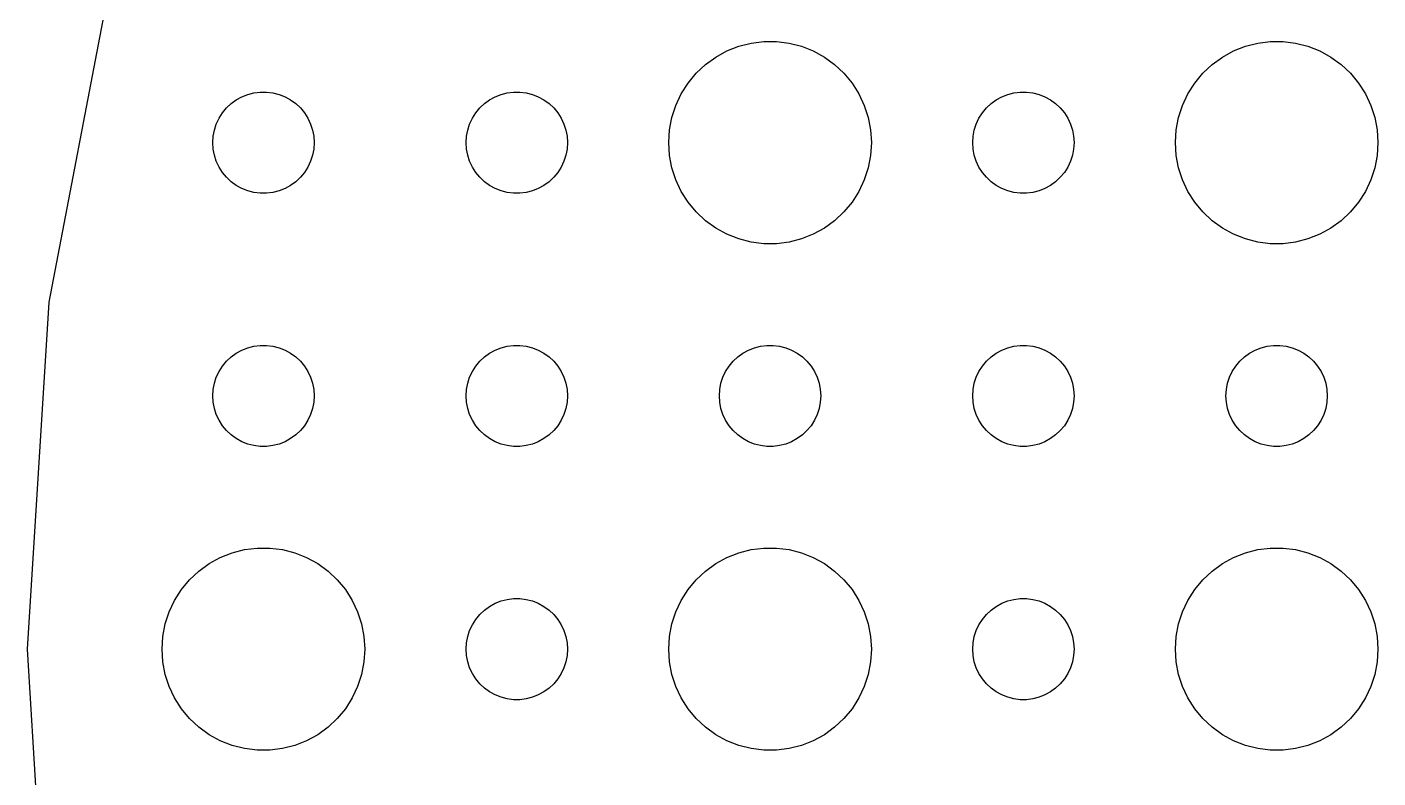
# Model space of a CAD drawing. Header units: metres. Extents: x -82 to 82, y -82 to 82.
# Drawn here: x -82 to -42, y -3.82 to 18.42 of the extents above; entities that cross this region are included whole.
import ezdxf

# ---------------------------------------------------------------- set-up
doc = ezdxf.new("R2010")
doc.units = ezdxf.units.M

msp = doc.modelspace()

# ---------------------------------------------------------------- linework, layer by layer
for p, q in [((-79.4238, 20.3926), (-81.3534, 10.2773)), ((-61.6075, 17.533), (-61.2773, 17.7145)), ((-61.2773, 17.7145), (-60.927, 17.8532)), ((-60.927, 17.8532), (-60.5621, 17.9469)), ((-60.5621, 17.9469), (-60.1884, 17.9941)), ((-60.1884, 17.9941), (-59.8116, 17.9941)), ((-59.8116, 17.9941), (-59.4379, 17.9469)), ((-59.4379, 17.9469), (-59.0729, 17.8532)), ((-59.0729, 17.8532), (-58.7227, 17.7145)), ((-58.7227, 17.7145), (-58.3925, 17.533)), ((-46.6075, 17.533), (-46.2773, 17.7145)), ((-46.2773, 17.7145), (-45.927, 17.8532)), ((-45.927, 17.8532), (-45.5621, 17.9469)), ((-45.5621, 17.9469), (-45.1884, 17.9941)), ((-45.1884, 17.9941), (-44.8116, 17.9941)), ((-44.8116, 17.9941), (-44.4379, 17.9469)), ((-44.4379, 17.9469), (-44.0729, 17.8532)), ((-44.0729, 17.8532), (-43.7227, 17.7145)), ((-43.7227, 17.7145), (-43.3925, 17.533)), ((-62.1869, 17.0536), (-61.9123, 17.3115)), ((-61.9123, 17.3115), (-61.6075, 17.533)), ((-58.3925, 17.533), (-58.0877, 17.3115)), ((-58.0877, 17.3115), (-57.8131, 17.0536)), ((-47.1869, 17.0536), (-46.9123, 17.3115)), ((-46.9123, 17.3115), (-46.6075, 17.533)), ((-43.3925, 17.533), (-43.0877, 17.3115)), ((-43.0877, 17.3115), (-42.8131, 17.0536)), ((-62.427, 16.7634), (-62.1869, 17.0536)), ((-57.8131, 17.0536), (-57.5729, 16.7634)), ((-47.427, 16.7634), (-47.1869, 17.0536)), ((-42.8131, 17.0536), (-42.5729, 16.7634)), ((-75.6387, 16.3572), (-75.4635, 16.4266)), ((-75.4635, 16.4266), (-75.2811, 16.4734)), ((-75.2811, 16.4734), (-75.0942, 16.497)), ((-75.0942, 16.497), (-74.9058, 16.497)), ((-74.9058, 16.497), (-74.7189, 16.4734)), ((-74.7189, 16.4734), (-74.5365, 16.4266)), ((-74.5365, 16.4266), (-74.3613, 16.3572)), ((-68.1387, 16.3572), (-67.9635, 16.4266)), ((-67.9635, 16.4266), (-67.7811, 16.4734)), ((-67.7811, 16.4734), (-67.5942, 16.497)), ((-67.5942, 16.497), (-67.4058, 16.497)), ((-67.4058, 16.497), (-67.2189, 16.4734)), ((-67.2189, 16.4734), (-67.0365, 16.4266)), ((-67.0365, 16.4266), (-66.8613, 16.3572)), ((-62.7893, 16.1044), (-62.6289, 16.4453)), ((-62.6289, 16.4453), (-62.427, 16.7634)), ((-57.5729, 16.7634), (-57.3711, 16.4453)), ((-57.3711, 16.4453), (-57.2107, 16.1044)), ((-53.1387, 16.3572), (-52.9635, 16.4266)), ((-52.9635, 16.4266), (-52.7811, 16.4734)), ((-52.7811, 16.4734), (-52.5942, 16.497)), ((-52.5942, 16.497), (-52.4058, 16.497)), ((-52.4058, 16.497), (-52.2189, 16.4734)), ((-52.2189, 16.4734), (-52.0365, 16.4266)), ((-52.0365, 16.4266), (-51.8613, 16.3572)), ((-47.7893, 16.1044), (-47.6289, 16.4453)), ((-47.6289, 16.4453), (-47.427, 16.7634)), ((-42.5729, 16.7634), (-42.3711, 16.4453)), ((-42.3711, 16.4453), (-42.2107, 16.1044)), ((-76.2135, 15.8817), (-76.0934, 16.0268)), ((-76.0934, 16.0268), (-75.9561, 16.1558)), ((-75.9561, 16.1558), (-75.8037, 16.2665)), ((-75.8037, 16.2665), (-75.6387, 16.3572)), ((-74.3613, 16.3572), (-74.1963, 16.2665)), ((-74.1963, 16.2665), (-74.0439, 16.1558)), ((-74.0439, 16.1558), (-73.9065, 16.0268)), ((-73.9065, 16.0268), (-73.7865, 15.8817)), ((-68.7135, 15.8817), (-68.5934, 16.0268)), ((-68.5934, 16.0268), (-68.4561, 16.1558)), ((-68.4561, 16.1558), (-68.3037, 16.2665)), ((-68.3037, 16.2665), (-68.1387, 16.3572)), ((-66.8613, 16.3572), (-66.6963, 16.2665)), ((-66.6963, 16.2665), (-66.5439, 16.1558)), ((-66.5439, 16.1558), (-66.4065, 16.0268)), ((-66.4065, 16.0268), (-66.2865, 15.8817)), ((-62.9057, 15.7461), (-62.7893, 16.1044)), ((-57.2107, 16.1044), (-57.0942, 15.7461)), ((-53.7135, 15.8817), (-53.5934, 16.0268)), ((-53.5934, 16.0268), (-53.4561, 16.1558)), ((-53.4561, 16.1558), (-53.3037, 16.2665)), ((-53.3037, 16.2665), (-53.1387, 16.3572)), ((-51.8613, 16.3572), (-51.6963, 16.2665)), ((-51.6963, 16.2665), (-51.5439, 16.1558)), ((-51.5439, 16.1558), (-51.4065, 16.0268)), ((-51.4065, 16.0268), (-51.2865, 15.8817)), ((-47.9057, 15.7461), (-47.7893, 16.1044)), ((-42.2107, 16.1044), (-42.0942, 15.7461)), ((-76.3947, 15.5522), (-76.3145, 15.7226)), ((-76.3145, 15.7226), (-76.2135, 15.8817)), ((-73.7865, 15.8817), (-73.6855, 15.7226)), ((-73.6855, 15.7226), (-73.6053, 15.5522)), ((-68.8947, 15.5522), (-68.8145, 15.7226)), ((-68.8145, 15.7226), (-68.7135, 15.8817)), ((-66.2865, 15.8817), (-66.1855, 15.7226)), ((-66.1855, 15.7226), (-66.1053, 15.5522)), ((-62.9763, 15.376), (-62.9057, 15.7461)), ((-57.0942, 15.7461), (-57.0237, 15.376)), ((-53.8947, 15.5522), (-53.8145, 15.7226)), ((-53.8145, 15.7226), (-53.7135, 15.8817)), ((-51.2865, 15.8817), (-51.1855, 15.7226)), ((-51.1855, 15.7226), (-51.1053, 15.5522)), ((-47.9763, 15.376), (-47.9057, 15.7461)), ((-42.0942, 15.7461), (-42.0237, 15.376)), ((-76.4882, 15.188), (-76.4529, 15.373)), ((-76.4529, 15.373), (-76.3947, 15.5522)), ((-73.6053, 15.5522), (-73.5471, 15.373)), ((-73.5471, 15.373), (-73.5118, 15.188)), ((-68.9882, 15.188), (-68.9529, 15.373)), ((-68.9529, 15.373), (-68.8947, 15.5522)), ((-66.1053, 15.5522), (-66.0471, 15.373)), ((-66.0471, 15.373), (-66.0118, 15.188)), ((-63, 15), (-62.9763, 15.376)), ((-57.0237, 15.376), (-57, 15)), ((-53.9882, 15.188), (-53.9529, 15.373)), ((-53.9529, 15.373), (-53.8947, 15.5522)), ((-51.1053, 15.5522), (-51.0471, 15.373)), ((-51.0471, 15.373), (-51.0118, 15.188)), ((-48, 15), (-47.9763, 15.376)), ((-42.0237, 15.376), (-42, 15)), ((-76.5, 15), (-76.4882, 15.188)), ((-76.4882, 14.812), (-76.5, 15)), ((-76.4529, 14.627), (-76.4882, 14.812)), ((-73.5118, 14.812), (-73.5471, 14.627)), ((-73.5118, 15.188), (-73.5, 15)), ((-73.5, 15), (-73.5118, 14.812)), ((-69, 15), (-68.9882, 15.188)), ((-68.9882, 14.812), (-69, 15)), ((-68.9529, 14.627), (-68.9882, 14.812)), ((-66.0118, 14.812), (-66.0471, 14.627)), ((-66.0118, 15.188), (-66, 15)), ((-66, 15), (-66.0118, 14.812)), ((-62.9763, 14.624), (-63, 15)), ((-57, 15), (-57.0237, 14.624)), ((-54, 15), (-53.9882, 15.188)), ((-53.9882, 14.812), (-54, 15)), ((-53.9529, 14.627), (-53.9882, 14.812)), ((-51.0118, 14.812), (-51.0471, 14.627)), ((-51.0118, 15.188), (-51, 15)), ((-51, 15), (-51.0118, 14.812)), ((-47.9763, 14.624), (-48, 15)), ((-42, 15), (-42.0237, 14.624)), ((-76.3947, 14.4478), (-76.4529, 14.627)), ((-76.3145, 14.2774), (-76.3947, 14.4478)), ((-73.6053, 14.4478), (-73.6855, 14.2774)), ((-73.5471, 14.627), (-73.6053, 14.4478)), ((-68.8947, 14.4478), (-68.9529, 14.627)), ((-68.8145, 14.2774), (-68.8947, 14.4478)), ((-66.1053, 14.4478), (-66.1855, 14.2774)), ((-66.0471, 14.627), (-66.1053, 14.4478)), ((-62.9057, 14.2539), (-62.9763, 14.624)), ((-57.0237, 14.624), (-57.0942, 14.2539)), ((-53.8947, 14.4478), (-53.9529, 14.627)), ((-53.8145, 14.2774), (-53.8947, 14.4478)), ((-51.1053, 14.4478), (-51.1855, 14.2774)), ((-51.0471, 14.627), (-51.1053, 14.4478)), ((-47.9057, 14.2539), (-47.9763, 14.624)), ((-42.0237, 14.624), (-42.0942, 14.2539)), ((-76.2135, 14.1183), (-76.3145, 14.2774)), ((-76.0934, 13.9732), (-76.2135, 14.1183)), ((-73.7865, 14.1183), (-73.9065, 13.9732)), ((-73.6855, 14.2774), (-73.7865, 14.1183)), ((-68.7135, 14.1183), (-68.8145, 14.2774)), ((-68.5934, 13.9732), (-68.7135, 14.1183)), ((-66.2865, 14.1183), (-66.4065, 13.9732)), ((-66.1855, 14.2774), (-66.2865, 14.1183)), ((-62.7893, 13.8956), (-62.9057, 14.2539)), ((-57.0942, 14.2539), (-57.2107, 13.8956)), ((-53.7135, 14.1183), (-53.8145, 14.2774)), ((-53.5934, 13.9732), (-53.7135, 14.1183)), ((-51.2865, 14.1183), (-51.4065, 13.9732)), ((-51.1855, 14.2774), (-51.2865, 14.1183)), ((-47.7893, 13.8956), (-47.9057, 14.2539)), ((-42.0942, 14.2539), (-42.2107, 13.8956)), ((-75.9561, 13.8442), (-76.0934, 13.9732)), ((-75.8037, 13.7335), (-75.9561, 13.8442)), ((-75.6387, 13.6427), (-75.8037, 13.7335)), ((-75.4635, 13.5734), (-75.6387, 13.6427)), ((-74.3613, 13.6427), (-74.5365, 13.5734)), ((-74.1963, 13.7335), (-74.3613, 13.6427)), ((-74.0439, 13.8442), (-74.1963, 13.7335)), ((-73.9065, 13.9732), (-74.0439, 13.8442)), ((-68.4561, 13.8442), (-68.5934, 13.9732)), ((-68.3037, 13.7335), (-68.4561, 13.8442)), ((-68.1387, 13.6427), (-68.3037, 13.7335)), ((-67.9635, 13.5734), (-68.1387, 13.6427)), ((-66.8613, 13.6427), (-67.0365, 13.5734)), ((-66.6963, 13.7335), (-66.8613, 13.6427)), ((-66.5439, 13.8442), (-66.6963, 13.7335)), ((-66.4065, 13.9732), (-66.5439, 13.8442)), ((-62.6289, 13.5547), (-62.7893, 13.8956)), ((-57.2107, 13.8956), (-57.3711, 13.5547)), ((-53.4561, 13.8442), (-53.5934, 13.9732)), ((-53.3037, 13.7335), (-53.4561, 13.8442)), ((-53.1387, 13.6427), (-53.3037, 13.7335)), ((-52.9635, 13.5734), (-53.1387, 13.6427)), ((-51.8613, 13.6427), (-52.0365, 13.5734)), ((-51.6963, 13.7335), (-51.8613, 13.6427)), ((-51.5439, 13.8442), (-51.6963, 13.7335)), ((-51.4065, 13.9732), (-51.5439, 13.8442)), ((-47.6289, 13.5547), (-47.7893, 13.8956)), ((-42.2107, 13.8956), (-42.3711, 13.5547)), ((-75.2811, 13.5266), (-75.4635, 13.5734)), ((-75.0942, 13.5029), (-75.2811, 13.5266)), ((-74.9058, 13.5029), (-75.0942, 13.5029)), ((-74.7189, 13.5266), (-74.9058, 13.5029)), ((-74.5365, 13.5734), (-74.7189, 13.5266)), ((-67.7811, 13.5266), (-67.9635, 13.5734)), ((-67.5942, 13.5029), (-67.7811, 13.5266)), ((-67.4058, 13.5029), (-67.5942, 13.5029)), ((-67.2189, 13.5266), (-67.4058, 13.5029)), ((-67.0365, 13.5734), (-67.2189, 13.5266)), ((-62.427, 13.2366), (-62.6289, 13.5547)), ((-62.1869, 12.9464), (-62.427, 13.2366)), ((-57.5729, 13.2366), (-57.8131, 12.9464)), ((-57.3711, 13.5547), (-57.5729, 13.2366)), ((-52.7811, 13.5266), (-52.9635, 13.5734)), ((-52.5942, 13.5029), (-52.7811, 13.5266)), ((-52.4058, 13.5029), (-52.5942, 13.5029)), ((-52.2189, 13.5266), (-52.4058, 13.5029)), ((-52.0365, 13.5734), (-52.2189, 13.5266)), ((-47.427, 13.2366), (-47.6289, 13.5547)), ((-47.1869, 12.9464), (-47.427, 13.2366)), ((-42.5729, 13.2366), (-42.8131, 12.9464)), ((-42.3711, 13.5547), (-42.5729, 13.2366)), ((-61.9123, 12.6884), (-62.1869, 12.9464)), ((-57.8131, 12.9464), (-58.0877, 12.6884)), ((-46.9123, 12.6884), (-47.1869, 12.9464)), ((-42.8131, 12.9464), (-43.0877, 12.6884)), ((-61.6075, 12.467), (-61.9123, 12.6884)), ((-61.2773, 12.2855), (-61.6075, 12.467)), ((-58.3925, 12.467), (-58.7227, 12.2855)), ((-58.0877, 12.6884), (-58.3925, 12.467)), ((-46.6075, 12.467), (-46.9123, 12.6884)), ((-46.2773, 12.2855), (-46.6075, 12.467)), ((-43.3925, 12.467), (-43.7227, 12.2855)), ((-43.0877, 12.6884), (-43.3925, 12.467)), ((-60.927, 12.1468), (-61.2773, 12.2855)), ((-60.5621, 12.0531), (-60.927, 12.1468)), ((-60.1884, 12.0059), (-60.5621, 12.0531)), ((-59.8116, 12.0059), (-60.1884, 12.0059)), ((-59.4379, 12.0531), (-59.8116, 12.0059)), ((-59.0729, 12.1468), (-59.4379, 12.0531)), ((-58.7227, 12.2855), (-59.0729, 12.1468)), ((-45.927, 12.1468), (-46.2773, 12.2855)), ((-45.5621, 12.0531), (-45.927, 12.1468)), ((-45.1884, 12.0059), (-45.5621, 12.0531)), ((-44.8116, 12.0059), (-45.1884, 12.0059)), ((-44.4379, 12.0531), (-44.8116, 12.0059)), ((-44.0729, 12.1468), (-44.4379, 12.0531)), ((-43.7227, 12.2855), (-44.0729, 12.1468)), ((-81.3534, 10.2773), (-82, 0)), ((-75.8037, 8.76648), (-75.6387, 8.85724)), ((-75.6387, 8.85724), (-75.4635, 8.92657)), ((-75.4635, 8.92657), (-75.2811, 8.97342)), ((-75.2811, 8.97342), (-75.0942, 8.99704)), ((-75.0942, 8.99704), (-74.9058, 8.99704)), ((-74.9058, 8.99704), (-74.7189, 8.97342)), ((-74.7189, 8.97342), (-74.5365, 8.92657)), ((-74.5365, 8.92657), (-74.3613, 8.85724)), ((-74.3613, 8.85724), (-74.1963, 8.76648)), ((-68.3037, 8.76648), (-68.1387, 8.85724)), ((-68.1387, 8.85724), (-67.9635, 8.92657)), ((-67.9635, 8.92657), (-67.7811, 8.97342)), ((-67.7811, 8.97342), (-67.5942, 8.99704)), ((-67.5942, 8.99704), (-67.4058, 8.99704)), ((-67.4058, 8.99704), (-67.2189, 8.97342)), ((-67.2189, 8.97342), (-67.0365, 8.92657)), ((-67.0365, 8.92657), (-66.8613, 8.85724)), ((-66.8613, 8.85724), (-66.6963, 8.76648)), ((-60.8037, 8.76648), (-60.6387, 8.85724)), ((-60.6387, 8.85724), (-60.4635, 8.92657)), ((-60.4635, 8.92657), (-60.2811, 8.97342)), ((-60.2811, 8.97342), (-60.0942, 8.99704)), ((-60.0942, 8.99704), (-59.9058, 8.99704)), ((-59.9058, 8.99704), (-59.7189, 8.97342)), ((-59.7189, 8.97342), (-59.5365, 8.92657)), ((-59.5365, 8.92657), (-59.3613, 8.85724)), ((-59.3613, 8.85724), (-59.1963, 8.76648)), ((-53.3037, 8.76648), (-53.1387, 8.85724)), ((-53.1387, 8.85724), (-52.9635, 8.92657)), ((-52.9635, 8.92657), (-52.7811, 8.97342)), ((-52.7811, 8.97342), (-52.5942, 8.99704)), ((-52.5942, 8.99704), (-52.4058, 8.99704)), ((-52.4058, 8.99704), (-52.2189, 8.97342)), ((-52.2189, 8.97342), (-52.0365, 8.92657)), ((-52.0365, 8.92657), (-51.8613, 8.85724)), ((-51.8613, 8.85724), (-51.6963, 8.76648)), ((-45.8037, 8.76648), (-45.6387, 8.85724)), ((-45.6387, 8.85724), (-45.4635, 8.92657)), ((-45.4635, 8.92657), (-45.2811, 8.97342)), ((-45.2811, 8.97342), (-45.0942, 8.99704)), ((-45.0942, 8.99704), (-44.9058, 8.99704)), ((-44.9058, 8.99704), (-44.7189, 8.97342)), ((-44.7189, 8.97342), (-44.5365, 8.92657)), ((-44.5365, 8.92657), (-44.3613, 8.85724)), ((-44.3613, 8.85724), (-44.1963, 8.76648)), ((-76.2135, 8.38167), (-76.0934, 8.52681)), ((-76.0934, 8.52681), (-75.9561, 8.65576)), ((-75.9561, 8.65576), (-75.8037, 8.76648)), ((-74.1963, 8.76648), (-74.0439, 8.65576)), ((-74.0439, 8.65576), (-73.9065, 8.52681)), ((-73.9065, 8.52681), (-73.7865, 8.38167)), ((-68.7135, 8.38167), (-68.5934, 8.52681)), ((-68.5934, 8.52681), (-68.4561, 8.65576)), ((-68.4561, 8.65576), (-68.3037, 8.76648)), ((-66.6963, 8.76648), (-66.5439, 8.65576)), ((-66.5439, 8.65576), (-66.4065, 8.52681)), ((-66.4065, 8.52681), (-66.2865, 8.38167)), ((-61.2135, 8.38167), (-61.0934, 8.52681)), ((-61.0934, 8.52681), (-60.9561, 8.65576)), ((-60.9561, 8.65576), (-60.8037, 8.76648)), ((-59.1963, 8.76648), (-59.0439, 8.65576)), ((-59.0439, 8.65576), (-58.9065, 8.52681)), ((-58.9065, 8.52681), (-58.7865, 8.38167)), ((-53.7135, 8.38167), (-53.5934, 8.52681)), ((-53.5934, 8.52681), (-53.4561, 8.65576)), ((-53.4561, 8.65576), (-53.3037, 8.76648)), ((-51.6963, 8.76648), (-51.5439, 8.65576)), ((-51.5439, 8.65576), (-51.4065, 8.52681)), ((-51.4065, 8.52681), (-51.2865, 8.38167)), ((-46.2135, 8.38167), (-46.0934, 8.52681)), ((-46.0934, 8.52681), (-45.9561, 8.65576)), ((-45.9561, 8.65576), (-45.8037, 8.76648)), ((-44.1963, 8.76648), (-44.0439, 8.65576)), ((-44.0439, 8.65576), (-43.9065, 8.52681)), ((-43.9065, 8.52681), (-43.7865, 8.38167)), ((-76.4529, 7.87303), (-76.3947, 8.05219)), ((-76.3947, 8.05219), (-76.3145, 8.22263)), ((-76.3145, 8.22263), (-76.2135, 8.38167)), ((-73.7865, 8.38167), (-73.6855, 8.22263)), ((-73.6855, 8.22263), (-73.6053, 8.05219)), ((-73.6053, 8.05219), (-73.5471, 7.87303)), ((-68.9529, 7.87303), (-68.8947, 8.05219)), ((-68.8947, 8.05219), (-68.8145, 8.22263)), ((-68.8145, 8.22263), (-68.7135, 8.38167)), ((-66.2865, 8.38167), (-66.1855, 8.22263)), ((-66.1855, 8.22263), (-66.1053, 8.05219)), ((-66.1053, 8.05219), (-66.0471, 7.87303)), ((-61.4529, 7.87303), (-61.3947, 8.05219)), ((-61.3947, 8.05219), (-61.3145, 8.22263)), ((-61.3145, 8.22263), (-61.2135, 8.38167)), ((-58.7865, 8.38167), (-58.6855, 8.22263)), ((-58.6855, 8.22263), (-58.6053, 8.05219)), ((-58.6053, 8.05219), (-58.5471, 7.87303)), ((-53.9529, 7.87303), (-53.8947, 8.05219)), ((-53.8947, 8.05219), (-53.8145, 8.22263)), ((-53.8145, 8.22263), (-53.7135, 8.38167)), ((-51.2865, 8.38167), (-51.1855, 8.22263)), ((-51.1855, 8.22263), (-51.1053, 8.05219)), ((-51.1053, 8.05219), (-51.0471, 7.87303)), ((-46.4529, 7.87303), (-46.3947, 8.05219)), ((-46.3947, 8.05219), (-46.3145, 8.22263)), ((-46.3145, 8.22263), (-46.2135, 8.38167)), ((-43.7865, 8.38167), (-43.6855, 8.22263)), ((-43.6855, 8.22263), (-43.6053, 8.05219)), ((-43.6053, 8.05219), (-43.5471, 7.87303)), ((-76.5, 7.5), (-76.4882, 7.68799)), ((-76.4882, 7.68799), (-76.4529, 7.87303)), ((-73.5471, 7.87303), (-73.5118, 7.68799)), ((-73.5118, 7.68799), (-73.5, 7.5)), ((-69, 7.5), (-68.9882, 7.68799)), ((-68.9882, 7.68799), (-68.9529, 7.87303)), ((-66.0471, 7.87303), (-66.0118, 7.68799)), ((-66.0118, 7.68799), (-66, 7.5)), ((-61.5, 7.5), (-61.4882, 7.68799)), ((-61.4882, 7.68799), (-61.4529, 7.87303)), ((-58.5471, 7.87303), (-58.5118, 7.68799)), ((-58.5118, 7.68799), (-58.5, 7.5)), ((-54, 7.5), (-53.9882, 7.68799)), ((-53.9882, 7.68799), (-53.9529, 7.87303)), ((-51.0471, 7.87303), (-51.0118, 7.68799)), ((-51.0118, 7.68799), (-51, 7.5)), ((-46.5, 7.5), (-46.4882, 7.68799)), ((-46.4882, 7.68799), (-46.4529, 7.87303)), ((-43.5471, 7.87303), (-43.5118, 7.68799)), ((-43.5118, 7.68799), (-43.5, 7.5)), ((-76.4882, 7.312), (-76.5, 7.5)), ((-76.4529, 7.12695), (-76.4882, 7.312)), ((-73.5118, 7.312), (-73.5471, 7.12695)), ((-73.5, 7.5), (-73.5118, 7.312)), ((-68.9882, 7.312), (-69, 7.5)), ((-68.9529, 7.12695), (-68.9882, 7.312)), ((-66.0118, 7.312), (-66.0471, 7.12695)), ((-66, 7.5), (-66.0118, 7.312)), ((-61.4882, 7.312), (-61.5, 7.5)), ((-61.4529, 7.12695), (-61.4882, 7.312)), ((-58.5118, 7.312), (-58.5471, 7.12695)), ((-58.5, 7.5), (-58.5118, 7.312)), ((-53.9882, 7.312), (-54, 7.5)), ((-53.9529, 7.12695), (-53.9882, 7.312)), ((-51.0118, 7.312), (-51.0471, 7.12695)), ((-51, 7.5), (-51.0118, 7.312)), ((-46.4882, 7.312), (-46.5, 7.5)), ((-46.4529, 7.12695), (-46.4882, 7.312)), ((-43.5118, 7.312), (-43.5471, 7.12695)), ((-43.5, 7.5), (-43.5118, 7.312)), ((-76.3947, 6.9478), (-76.4529, 7.12695)), ((-76.3145, 6.77736), (-76.3947, 6.9478)), ((-73.6053, 6.9478), (-73.6855, 6.77736)), ((-73.5471, 7.12695), (-73.6053, 6.9478)), ((-68.8947, 6.9478), (-68.9529, 7.12695)), ((-68.8145, 6.77736), (-68.8947, 6.9478)), ((-66.1053, 6.9478), (-66.1855, 6.77736)), ((-66.0471, 7.12695), (-66.1053, 6.9478)), ((-61.3947, 6.9478), (-61.4529, 7.12695)), ((-61.3145, 6.77736), (-61.3947, 6.9478)), ((-58.6053, 6.9478), (-58.6855, 6.77736)), ((-58.5471, 7.12695), (-58.6053, 6.9478)), ((-53.8947, 6.9478), (-53.9529, 7.12695)), ((-53.8145, 6.77736), (-53.8947, 6.9478)), ((-51.1053, 6.9478), (-51.1855, 6.77736)), ((-51.0471, 7.12695), (-51.1053, 6.9478)), ((-46.3947, 6.9478), (-46.4529, 7.12695)), ((-46.3145, 6.77736), (-46.3947, 6.9478)), ((-43.6053, 6.9478), (-43.6855, 6.77736)), ((-43.5471, 7.12695), (-43.6053, 6.9478)), ((-76.2135, 6.61832), (-76.3145, 6.77736)), ((-76.0934, 6.47318), (-76.2135, 6.61832)), ((-75.9561, 6.34422), (-76.0934, 6.47318)), ((-73.9065, 6.47318), (-74.0439, 6.34422)), ((-73.7865, 6.61832), (-73.9065, 6.47318)), ((-73.6855, 6.77736), (-73.7865, 6.61832)), ((-68.7135, 6.61832), (-68.8145, 6.77736)), ((-68.5934, 6.47318), (-68.7135, 6.61832)), ((-68.4561, 6.34422), (-68.5934, 6.47318)), ((-66.4065, 6.47318), (-66.5439, 6.34422)), ((-66.2865, 6.61832), (-66.4065, 6.47318)), ((-66.1855, 6.77736), (-66.2865, 6.61832)), ((-61.2135, 6.61832), (-61.3145, 6.77736)), ((-61.0934, 6.47318), (-61.2135, 6.61832)), ((-60.9561, 6.34422), (-61.0934, 6.47318)), ((-58.9065, 6.47318), (-59.0439, 6.34422)), ((-58.7865, 6.61832), (-58.9065, 6.47318)), ((-58.6855, 6.77736), (-58.7865, 6.61832)), ((-53.7135, 6.61832), (-53.8145, 6.77736)), ((-53.5934, 6.47318), (-53.7135, 6.61832)), ((-53.4561, 6.34422), (-53.5934, 6.47318)), ((-51.4065, 6.47318), (-51.5439, 6.34422)), ((-51.2865, 6.61832), (-51.4065, 6.47318)), ((-51.1855, 6.77736), (-51.2865, 6.61832)), ((-46.2135, 6.61832), (-46.3145, 6.77736)), ((-46.0934, 6.47318), (-46.2135, 6.61832)), ((-45.9561, 6.34422), (-46.0934, 6.47318)), ((-43.9065, 6.47318), (-44.0439, 6.34422)), ((-43.7865, 6.61832), (-43.9065, 6.47318)), ((-43.6855, 6.77736), (-43.7865, 6.61832)), ((-75.8037, 6.23351), (-75.9561, 6.34422)), ((-75.6387, 6.14275), (-75.8037, 6.23351)), ((-75.4635, 6.07341), (-75.6387, 6.14275)), ((-75.2811, 6.02657), (-75.4635, 6.07341)), ((-75.0942, 6.00294), (-75.2811, 6.02657)), ((-74.9058, 6.00294), (-75.0942, 6.00294)), ((-74.7189, 6.02657), (-74.9058, 6.00294)), ((-74.5365, 6.07341), (-74.7189, 6.02657)), ((-74.3613, 6.14275), (-74.5365, 6.07341)), ((-74.1963, 6.23351), (-74.3613, 6.14275)), ((-74.0439, 6.34422), (-74.1963, 6.23351)), ((-68.3037, 6.23351), (-68.4561, 6.34422)), ((-68.1387, 6.14275), (-68.3037, 6.23351)), ((-67.9635, 6.07341), (-68.1387, 6.14275)), ((-67.7811, 6.02657), (-67.9635, 6.07341)), ((-67.5942, 6.00294), (-67.7811, 6.02657)), ((-67.4058, 6.00294), (-67.5942, 6.00294)), ((-67.2189, 6.02657), (-67.4058, 6.00294)), ((-67.0365, 6.07341), (-67.2189, 6.02657)), ((-66.8613, 6.14275), (-67.0365, 6.07341)), ((-66.6963, 6.23351), (-66.8613, 6.14275)), ((-66.5439, 6.34422), (-66.6963, 6.23351)), ((-60.8037, 6.23351), (-60.9561, 6.34422)), ((-60.6387, 6.14275), (-60.8037, 6.23351)), ((-60.4635, 6.07341), (-60.6387, 6.14275)), ((-60.2811, 6.02657), (-60.4635, 6.07341)), ((-60.0942, 6.00294), (-60.2811, 6.02657)), ((-59.9058, 6.00294), (-60.0942, 6.00294)), ((-59.7189, 6.02657), (-59.9058, 6.00294)), ((-59.5365, 6.07341), (-59.7189, 6.02657)), ((-59.3613, 6.14275), (-59.5365, 6.07341)), ((-59.1963, 6.23351), (-59.3613, 6.14275)), ((-59.0439, 6.34422), (-59.1963, 6.23351)), ((-53.3037, 6.23351), (-53.4561, 6.34422)), ((-53.1387, 6.14275), (-53.3037, 6.23351)), ((-52.9635, 6.07341), (-53.1387, 6.14275)), ((-52.7811, 6.02657), (-52.9635, 6.07341)), ((-52.5942, 6.00294), (-52.7811, 6.02657)), ((-52.4058, 6.00294), (-52.5942, 6.00294)), ((-52.2189, 6.02657), (-52.4058, 6.00294)), ((-52.0365, 6.07341), (-52.2189, 6.02657)), ((-51.8613, 6.14275), (-52.0365, 6.07341)), ((-51.6963, 6.23351), (-51.8613, 6.14275)), ((-51.5439, 6.34422), (-51.6963, 6.23351)), ((-45.8037, 6.23351), (-45.9561, 6.34422)), ((-45.6387, 6.14275), (-45.8037, 6.23351)), ((-45.4635, 6.07341), (-45.6387, 6.14275)), ((-45.2811, 6.02657), (-45.4635, 6.07341)), ((-45.0942, 6.00294), (-45.2811, 6.02657)), ((-44.9058, 6.00294), (-45.0942, 6.00294)), ((-44.7189, 6.02657), (-44.9058, 6.00294)), ((-44.5365, 6.07341), (-44.7189, 6.02657)), ((-44.3613, 6.14275), (-44.5365, 6.07341)), ((-44.1963, 6.23351), (-44.3613, 6.14275)), ((-44.0439, 6.34422), (-44.1963, 6.23351)), ((-76.2773, 2.71448), (-75.927, 2.85316)), ((-75.927, 2.85316), (-75.5621, 2.94685)), ((-75.5621, 2.94685), (-75.1884, 2.99408)), ((-75.1884, 2.99408), (-74.8116, 2.99408)), ((-74.8116, 2.99408), (-74.4379, 2.94685)), ((-74.4379, 2.94685), (-74.073, 2.85316)), ((-74.073, 2.85316), (-73.7227, 2.71448)), ((-61.2773, 2.71448), (-60.927, 2.85316)), ((-60.927, 2.85316), (-60.5621, 2.94685)), ((-60.5621, 2.94685), (-60.1884, 2.99408)), ((-60.1884, 2.99408), (-59.8116, 2.99408)), ((-59.8116, 2.99408), (-59.4379, 2.94685)), ((-59.4379, 2.94685), (-59.0729, 2.85316)), ((-59.0729, 2.85316), (-58.7227, 2.71448)), ((-46.2773, 2.71448), (-45.927, 2.85316)), ((-45.927, 2.85316), (-45.5621, 2.94685)), ((-45.5621, 2.94685), (-45.1884, 2.99408)), ((-45.1884, 2.99408), (-44.8116, 2.99408)), ((-44.8116, 2.99408), (-44.4379, 2.94685)), ((-44.4379, 2.94685), (-44.0729, 2.85316)), ((-44.0729, 2.85316), (-43.7227, 2.71448)), ((-76.9123, 2.31154), (-76.6075, 2.53297)), ((-76.6075, 2.53297), (-76.2773, 2.71448)), ((-73.7227, 2.71448), (-73.3925, 2.53297)), ((-73.3925, 2.53297), (-73.0877, 2.31154)), ((-61.9123, 2.31154), (-61.6075, 2.53297)), ((-61.6075, 2.53297), (-61.2773, 2.71448)), ((-58.7227, 2.71448), (-58.3925, 2.53297)), ((-58.3925, 2.53297), (-58.0877, 2.31154)), ((-46.9123, 2.31154), (-46.6075, 2.53297)), ((-46.6075, 2.53297), (-46.2773, 2.71448)), ((-43.7227, 2.71448), (-43.3925, 2.53297)), ((-43.3925, 2.53297), (-43.0877, 2.31154)), ((-77.427, 1.76335), (-77.1869, 2.05363)), ((-77.1869, 2.05363), (-76.9123, 2.31154)), ((-73.0877, 2.31154), (-72.8131, 2.05363)), ((-72.8131, 2.05363), (-72.573, 1.76335)), ((-62.427, 1.76335), (-62.1869, 2.05363)), ((-62.1869, 2.05363), (-61.9123, 2.31154)), ((-58.0877, 2.31154), (-57.8131, 2.05363)), ((-57.8131, 2.05363), (-57.5729, 1.76335)), ((-47.427, 1.76335), (-47.1869, 2.05363)), ((-47.1869, 2.05363), (-46.9123, 2.31154)), ((-43.0877, 2.31154), (-42.8131, 2.05363)), ((-42.8131, 2.05363), (-42.5729, 1.76335)), ((-77.6289, 1.44525), (-77.427, 1.76335)), ((-72.573, 1.76335), (-72.3711, 1.44525)), ((-62.6289, 1.44525), (-62.427, 1.76335)), ((-57.5729, 1.76335), (-57.3711, 1.44525)), ((-47.6289, 1.44525), (-47.427, 1.76335)), ((-42.5729, 1.76335), (-42.3711, 1.44525)), ((-77.7893, 1.10437), (-77.6289, 1.44525)), ((-72.3711, 1.44525), (-72.2107, 1.10437)), ((-68.4561, 1.15576), (-68.3037, 1.26648)), ((-68.3037, 1.26648), (-68.1387, 1.35724)), ((-68.1387, 1.35724), (-67.9635, 1.42657)), ((-67.9635, 1.42657), (-67.7811, 1.47342)), ((-67.7811, 1.47342), (-67.5942, 1.49704)), ((-67.5942, 1.49704), (-67.4058, 1.49704)), ((-67.4058, 1.49704), (-67.2189, 1.47342)), ((-67.2189, 1.47342), (-67.0365, 1.42657)), ((-67.0365, 1.42657), (-66.8613, 1.35724)), ((-66.8613, 1.35724), (-66.6963, 1.26648)), ((-66.6963, 1.26648), (-66.5439, 1.15576)), ((-62.7893, 1.10437), (-62.6289, 1.44525)), ((-57.3711, 1.44525), (-57.2107, 1.10437)), ((-53.4561, 1.15576), (-53.3037, 1.26648)), ((-53.3037, 1.26648), (-53.1387, 1.35724)), ((-53.1387, 1.35724), (-52.9635, 1.42657)), ((-52.9635, 1.42657), (-52.7811, 1.47342)), ((-52.7811, 1.47342), (-52.5942, 1.49704)), ((-52.5942, 1.49704), (-52.4058, 1.49704)), ((-52.4058, 1.49704), (-52.2189, 1.47342)), ((-52.2189, 1.47342), (-52.0365, 1.42657)), ((-52.0365, 1.42657), (-51.8613, 1.35724)), ((-51.8613, 1.35724), (-51.6963, 1.26648)), ((-51.6963, 1.26648), (-51.5439, 1.15576)), ((-47.7893, 1.10437), (-47.6289, 1.44525)), ((-42.3711, 1.44525), (-42.2107, 1.10437)), ((-77.9057, 0.74606), (-77.7893, 1.10437)), ((-72.2107, 1.10437), (-72.0943, 0.74606)), ((-68.8145, 0.72263), (-68.7135, 0.88167)), ((-68.7135, 0.88167), (-68.5934, 1.02681)), ((-68.5934, 1.02681), (-68.4561, 1.15576)), ((-66.5439, 1.15576), (-66.4065, 1.02681)), ((-66.4065, 1.02681), (-66.2865, 0.88167)), ((-66.2865, 0.88167), (-66.1855, 0.72263)), ((-62.9057, 0.74606), (-62.7893, 1.10437)), ((-57.2107, 1.10437), (-57.0942, 0.74606)), ((-53.8145, 0.72263), (-53.7135, 0.88167)), ((-53.7135, 0.88167), (-53.5934, 1.02681)), ((-53.5934, 1.02681), (-53.4561, 1.15576)), ((-51.5439, 1.15576), (-51.4065, 1.02681)), ((-51.4065, 1.02681), (-51.2865, 0.88167)), ((-51.2865, 0.88167), (-51.1855, 0.72263)), ((-47.9057, 0.74606), (-47.7893, 1.10437)), ((-42.2107, 1.10437), (-42.0942, 0.74606)), ((-77.9763, 0.37599), (-77.9057, 0.74606)), ((-72.0943, 0.74606), (-72.0237, 0.37599)), ((-68.9529, 0.37303), (-68.8947, 0.55219)), ((-68.8947, 0.55219), (-68.8145, 0.72263)), ((-66.1855, 0.72263), (-66.1053, 0.55219)), ((-66.1053, 0.55219), (-66.0471, 0.37303)), ((-62.9763, 0.37599), (-62.9057, 0.74606)), ((-57.0942, 0.74606), (-57.0237, 0.37599)), ((-53.9529, 0.37303), (-53.8947, 0.55219)), ((-53.8947, 0.55219), (-53.8145, 0.72263)), ((-51.1855, 0.72263), (-51.1053, 0.55219)), ((-51.1053, 0.55219), (-51.0471, 0.37303)), ((-47.9763, 0.37599), (-47.9057, 0.74606)), ((-42.0942, 0.74606), (-42.0237, 0.37599)), ((-82, 0), (-81.3534, -10.2773)), ((-78, 0), (-77.9763, 0.37599)), ((-77.9763, -0.37599), (-78, 0)), ((-72.0237, 0.37599), (-72, 0)), ((-72, 0), (-72.0237, -0.37599)), ((-69, 0), (-68.9882, 0.18799)), ((-68.9882, -0.18799), (-69, 0)), ((-68.9882, 0.18799), (-68.9529, 0.37303)), ((-66.0471, 0.37303), (-66.0118, 0.18799)), ((-66.0118, 0.18799), (-66, 0)), ((-66, 0), (-66.0118, -0.18799)), ((-63, 0), (-62.9763, 0.37599)), ((-62.9763, -0.37599), (-63, 0)), ((-57.0237, 0.37599), (-57, 0)), ((-57, 0), (-57.0237, -0.37599)), ((-54, 0), (-53.9882, 0.18799)), ((-53.9882, -0.18799), (-54, 0)), ((-53.9882, 0.18799), (-53.9529, 0.37303)), ((-51.0471, 0.37303), (-51.0118, 0.18799)), ((-51.0118, 0.18799), (-51, 0)), ((-51, 0), (-51.0118, -0.18799)), ((-48, 0), (-47.9763, 0.37599)), ((-47.9763, -0.37599), (-48, 0)), ((-42.0237, 0.37599), (-42, 0)), ((-42, 0), (-42.0237, -0.37599)), ((-77.9057, -0.74606), (-77.9763, -0.37599)), ((-72.0237, -0.37599), (-72.0943, -0.74606)), ((-68.9529, -0.37303), (-68.9882, -0.18799)), ((-68.8947, -0.55219), (-68.9529, -0.37303)), ((-66.0471, -0.37303), (-66.1053, -0.55219)), ((-66.0118, -0.18799), (-66.0471, -0.37303)), ((-62.9057, -0.74606), (-62.9763, -0.37599)), ((-57.0237, -0.37599), (-57.0942, -0.74606)), ((-53.9529, -0.37303), (-53.9882, -0.18799)), ((-53.8947, -0.55219), (-53.9529, -0.37303)), ((-51.0471, -0.37303), (-51.1053, -0.55219)), ((-51.0118, -0.18799), (-51.0471, -0.37303)), ((-47.9057, -0.74606), (-47.9763, -0.37599)), ((-42.0237, -0.37599), (-42.0942, -0.74606)), ((-77.7893, -1.10437), (-77.9057, -0.74606)), ((-72.0943, -0.74606), (-72.2107, -1.10437)), ((-68.8145, -0.72263), (-68.8947, -0.55219)), ((-68.7135, -0.88167), (-68.8145, -0.72263)), ((-66.1855, -0.72263), (-66.2865, -0.88167)), ((-66.1053, -0.55219), (-66.1855, -0.72263)), ((-62.7893, -1.10437), (-62.9057, -0.74606)), ((-57.0942, -0.74606), (-57.2107, -1.10437)), ((-53.8145, -0.72263), (-53.8947, -0.55219)), ((-53.7135, -0.88167), (-53.8145, -0.72263)), ((-51.1855, -0.72263), (-51.2865, -0.88167)), ((-51.1053, -0.55219), (-51.1855, -0.72263)), ((-47.7893, -1.10437), (-47.9057, -0.74606)), ((-42.0942, -0.74606), (-42.2107, -1.10437)), ((-77.6289, -1.44525), (-77.7893, -1.10437)), ((-72.2107, -1.10437), (-72.3711, -1.44525)), ((-68.5934, -1.02681), (-68.7135, -0.88167)), ((-68.4561, -1.15576), (-68.5934, -1.02681)), ((-68.3037, -1.26648), (-68.4561, -1.15576)), ((-66.5439, -1.15576), (-66.6963, -1.26648)), ((-66.4065, -1.02681), (-66.5439, -1.15576)), ((-66.2865, -0.88167), (-66.4065, -1.02681)), ((-62.6289, -1.44525), (-62.7893, -1.10437)), ((-57.2107, -1.10437), (-57.3711, -1.44525)), ((-53.5934, -1.02681), (-53.7135, -0.88167)), ((-53.4561, -1.15576), (-53.5934, -1.02681)), ((-53.3037, -1.26648), (-53.4561, -1.15576)), ((-51.5439, -1.15576), (-51.6963, -1.26648)), ((-51.4065, -1.02681), (-51.5439, -1.15576)), ((-51.2865, -0.88167), (-51.4065, -1.02681)), ((-47.6289, -1.44525), (-47.7893, -1.10437)), ((-42.2107, -1.10437), (-42.3711, -1.44525)), ((-77.427, -1.76335), (-77.6289, -1.44525)), ((-72.3711, -1.44525), (-72.573, -1.76335)), ((-68.1387, -1.35724), (-68.3037, -1.26648)), ((-67.9635, -1.42657), (-68.1387, -1.35724)), ((-67.7811, -1.47342), (-67.9635, -1.42657)), ((-67.5942, -1.49704), (-67.7811, -1.47342)), ((-67.4058, -1.49704), (-67.5942, -1.49704)), ((-67.2189, -1.47342), (-67.4058, -1.49704)), ((-67.0365, -1.42657), (-67.2189, -1.47342)), ((-66.8613, -1.35724), (-67.0365, -1.42657)), ((-66.6963, -1.26648), (-66.8613, -1.35724)), ((-62.427, -1.76335), (-62.6289, -1.44525)), ((-57.3711, -1.44525), (-57.5729, -1.76335)), ((-53.1387, -1.35724), (-53.3037, -1.26648)), ((-52.9635, -1.42657), (-53.1387, -1.35724)), ((-52.7811, -1.47342), (-52.9635, -1.42657)), ((-52.5942, -1.49704), (-52.7811, -1.47342)), ((-52.4058, -1.49704), (-52.5942, -1.49704)), ((-52.2189, -1.47342), (-52.4058, -1.49704)), ((-52.0365, -1.42657), (-52.2189, -1.47342)), ((-51.8613, -1.35724), (-52.0365, -1.42657)), ((-51.6963, -1.26648), (-51.8613, -1.35724)), ((-47.427, -1.76335), (-47.6289, -1.44525)), ((-42.3711, -1.44525), (-42.5729, -1.76335)), ((-77.1869, -2.05363), (-77.427, -1.76335)), ((-72.573, -1.76335), (-72.8131, -2.05363)), ((-62.1869, -2.05363), (-62.427, -1.76335)), ((-57.5729, -1.76335), (-57.8131, -2.05363)), ((-47.1869, -2.05363), (-47.427, -1.76335)), ((-42.5729, -1.76335), (-42.8131, -2.05363)), ((-76.9123, -2.31154), (-77.1869, -2.05363)), ((-76.6075, -2.53297), (-76.9123, -2.31154)), ((-73.0877, -2.31154), (-73.3925, -2.53297)), ((-72.8131, -2.05363), (-73.0877, -2.31154)), ((-61.9123, -2.31154), (-62.1869, -2.05363)), ((-61.6075, -2.53297), (-61.9123, -2.31154)), ((-58.0877, -2.31154), (-58.3925, -2.53297)), ((-57.8131, -2.05363), (-58.0877, -2.31154)), ((-46.9123, -2.31154), (-47.1869, -2.05363)), ((-46.6075, -2.53297), (-46.9123, -2.31154)), ((-43.0877, -2.31154), (-43.3925, -2.53297)), ((-42.8131, -2.05363), (-43.0877, -2.31154)), ((-76.2773, -2.71448), (-76.6075, -2.53297)), ((-75.927, -2.85316), (-76.2773, -2.71448)), ((-73.7227, -2.71448), (-74.073, -2.85316)), ((-73.3925, -2.53297), (-73.7227, -2.71448)), ((-61.2773, -2.71448), (-61.6075, -2.53297)), ((-60.927, -2.85316), (-61.2773, -2.71448)), ((-58.7227, -2.71448), (-59.0729, -2.85316)), ((-58.3925, -2.53297), (-58.7227, -2.71448)), ((-46.2773, -2.71448), (-46.6075, -2.53297)), ((-45.927, -2.85316), (-46.2773, -2.71448)), ((-43.7227, -2.71448), (-44.0729, -2.85316)), ((-43.3925, -2.53297), (-43.7227, -2.71448)), ((-75.5621, -2.94685), (-75.927, -2.85316)), ((-75.1884, -2.99408), (-75.5621, -2.94685)), ((-74.8116, -2.99408), (-75.1884, -2.99408)), ((-74.4379, -2.94685), (-74.8116, -2.99408)), ((-74.073, -2.85316), (-74.4379, -2.94685)), ((-60.5621, -2.94685), (-60.927, -2.85316)), ((-60.1884, -2.99408), (-60.5621, -2.94685)), ((-59.8116, -2.99408), (-60.1884, -2.99408)), ((-59.4379, -2.94685), (-59.8116, -2.99408)), ((-59.0729, -2.85316), (-59.4379, -2.94685)), ((-45.5621, -2.94685), (-45.927, -2.85316)), ((-45.1884, -2.99408), (-45.5621, -2.94685)), ((-44.8116, -2.99408), (-45.1884, -2.99408)), ((-44.4379, -2.94685), (-44.8116, -2.99408)), ((-44.0729, -2.85316), (-44.4379, -2.94685))]:
    msp.add_line(p, q)

doc.saveas('drawing.dxf')
